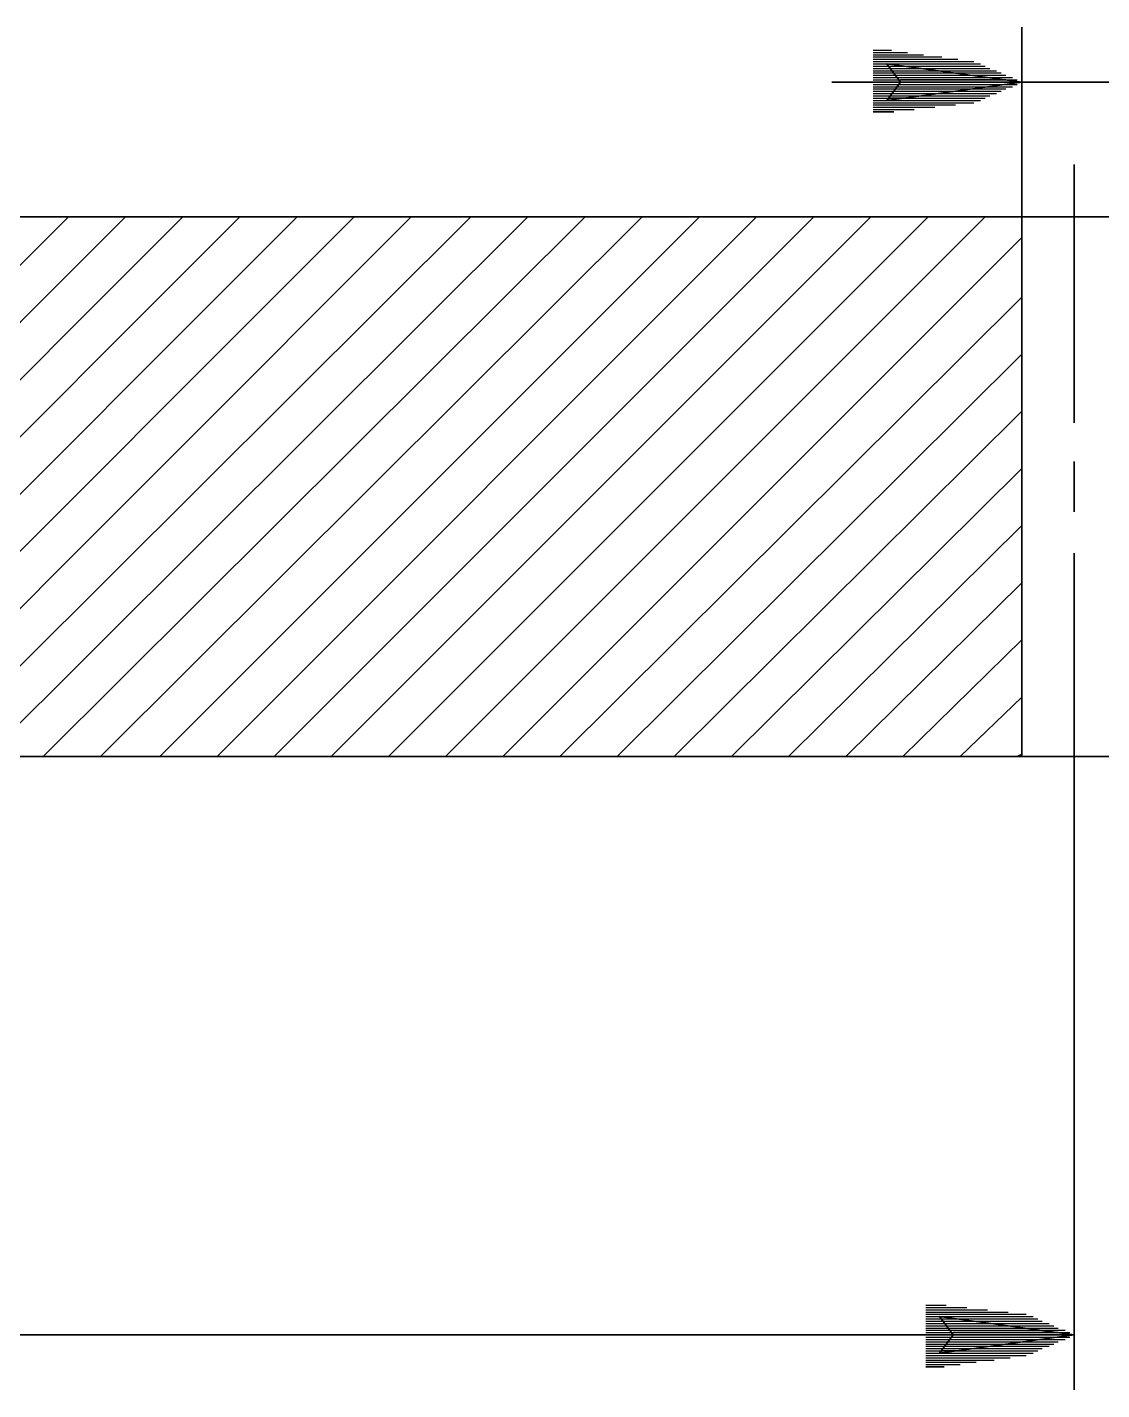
# Model space of a CAD drawing. Extents: x 1 to 210, y 1 to 298.
# Drawn here: x 118.5 to 158.3, y 129.2 to 179.7 of the extents above; entities that cross this region are included whole.
import ezdxf

# ---------------------------------------------------------------- set-up
doc = ezdxf.new("R2010")
doc.units = 0

msp = doc.modelspace()

# ---------------------------------------------------------------- linework, layer by layer
at = {"layer": 'P02993'}
msp.add_lwpolyline([(155.363331, 172.635328), (155.363331, 152.654), (155.363331, 172.635328)], dxfattribs=at)
at = {"layer": 'P02996'}
msp.add_lwpolyline([(114.384663, 152.654), (155.363331, 152.654), (114.384663, 152.654)], dxfattribs=at)
at = {"layer": 'P03003'}
msp.add_lwpolyline([(114.384663, 172.635328), (155.363331, 172.635328), (114.384663, 172.635328)], dxfattribs=at)
at = {"layer": 'P03007'}
msp.add_lwpolyline([(155.363331, 152.654), (159.342664, 152.654), (155.363331, 152.654)], dxfattribs=at)
at = {"layer": 'P03010'}
msp.add_lwpolyline([(155.363331, 172.635328), (159.342664, 172.635328), (155.363331, 172.635328)], dxfattribs=at)
at = {"layer": 'P03016'}
msp.add_lwpolyline([(157.310661, 174.582658), (157.310661, 165.015326), (157.310661, 174.582658)], dxfattribs=at)
at = {"layer": 'P03017'}
msp.add_lwpolyline([(157.310661, 163.575997), (157.310661, 161.713331), (157.310661, 163.575997)], dxfattribs=at)
at = {"layer": 'P03018'}
msp.add_lwpolyline([(157.310661, 160.189329), (157.310661, 150.621997), (157.310661, 160.189329)], dxfattribs=at)
at = {"layer": 'P03028'}
msp.add_lwpolyline([(155.193994, 152.654), (155.363331, 152.738664), (155.193994, 152.654)], dxfattribs=at)
at = {"layer": 'P03029'}
msp.add_lwpolyline([(153.077327, 152.654), (155.363331, 154.85533), (153.077327, 152.654)], dxfattribs=at)
at = {"layer": 'P03032'}
msp.add_lwpolyline([(150.960661, 152.654), (155.363331, 156.971997), (150.960661, 152.654)], dxfattribs=at)
at = {"layer": 'P03033'}
msp.add_lwpolyline([(148.843994, 152.654), (155.363331, 159.088664), (148.843994, 152.654)], dxfattribs=at)
at = {"layer": 'P03036'}
msp.add_lwpolyline([(146.727327, 152.654), (155.363331, 161.20533), (146.727327, 152.654)], dxfattribs=at)
at = {"layer": 'P03037'}
msp.add_lwpolyline([(144.610661, 152.654), (155.363331, 163.321997), (144.610661, 152.654)], dxfattribs=at)
at = {"layer": 'P03040'}
msp.add_lwpolyline([(142.493994, 152.654), (155.363331, 165.438664), (142.493994, 152.654)], dxfattribs=at)
at = {"layer": 'P03041'}
msp.add_lwpolyline([(140.377327, 152.654), (155.363331, 167.55533), (140.377327, 152.654)], dxfattribs=at)
at = {"layer": 'P03043'}
msp.add_lwpolyline([(138.260661, 152.654), (155.363331, 169.671997), (138.260661, 152.654)], dxfattribs=at)
at = {"layer": 'P03044'}
msp.add_lwpolyline([(136.143994, 152.654), (155.363331, 171.873327), (136.143994, 152.654)], dxfattribs=at)
at = {"layer": 'P03045'}
msp.add_lwpolyline([(134.027327, 152.654), (154.008666, 172.635328), (134.027327, 152.654)], dxfattribs=at)
at = {"layer": 'P03046'}
msp.add_lwpolyline([(131.910661, 152.654), (151.891999, 172.635328), (131.910661, 152.654)], dxfattribs=at)
at = {"layer": 'P03047'}
msp.add_lwpolyline([(129.793994, 152.654), (149.775332, 172.635328), (129.793994, 152.654)], dxfattribs=at)
at = {"layer": 'P03048'}
msp.add_lwpolyline([(127.677327, 152.654), (147.658666, 172.635328), (127.677327, 152.654)], dxfattribs=at)
at = {"layer": 'P03049'}
msp.add_lwpolyline([(125.560661, 152.654), (145.541999, 172.635328), (125.560661, 152.654)], dxfattribs=at)
at = {"layer": 'P03050'}
msp.add_lwpolyline([(123.443994, 152.654), (143.425332, 172.635328), (123.443994, 152.654)], dxfattribs=at)
at = {"layer": 'P03051'}
msp.add_lwpolyline([(121.242664, 152.654), (141.308666, 172.635328), (121.242664, 152.654)], dxfattribs=at)
at = {"layer": 'P03052'}
msp.add_lwpolyline([(119.125997, 152.654), (139.191999, 172.635328), (119.125997, 152.654)], dxfattribs=at)
at = {"layer": 'P03053'}
msp.add_lwpolyline([(117.009331, 152.654), (137.075332, 172.635328), (117.009331, 152.654)], dxfattribs=at)
at = {"layer": 'P03054'}
msp.add_lwpolyline([(114.892664, 152.654), (134.958666, 172.635328), (114.892664, 152.654)], dxfattribs=at)
at = {"layer": 'P03055'}
msp.add_lwpolyline([(114.384663, 154.262666), (132.757325, 172.635328), (114.384663, 154.262666)], dxfattribs=at)
at = {"layer": 'P03056'}
msp.add_lwpolyline([(114.384663, 156.379333), (130.640658, 172.635328), (114.384663, 156.379333)], dxfattribs=at)
at = {"layer": 'P03057'}
msp.add_lwpolyline([(114.384663, 158.496), (128.523992, 172.635328), (114.384663, 158.496)], dxfattribs=at)
at = {"layer": 'P03058'}
msp.add_lwpolyline([(114.384663, 160.612666), (126.407325, 172.635328), (114.384663, 160.612666)], dxfattribs=at)
at = {"layer": 'P03059'}
msp.add_lwpolyline([(114.384663, 162.729333), (124.290669, 172.635328), (114.384663, 162.729333)], dxfattribs=at)
at = {"layer": 'P03060'}
msp.add_lwpolyline([(114.384663, 164.846), (122.174003, 172.635328), (114.384663, 164.846)], dxfattribs=at)
at = {"layer": 'P03061'}
msp.add_lwpolyline([(114.384663, 166.962666), (120.057336, 172.635328), (114.384663, 166.962666)], dxfattribs=at)
at = {"layer": 'P03112'}
msp.add_lwpolyline([(155.193994, 152.654), (155.363331, 152.738664), (155.193994, 152.654)], dxfattribs=at)
at = {"layer": 'P03113'}
msp.add_lwpolyline([(153.077327, 152.654), (155.363331, 154.85533), (153.077327, 152.654)], dxfattribs=at)
at = {"layer": 'P03116'}
msp.add_lwpolyline([(150.960661, 152.654), (155.363331, 156.971997), (150.960661, 152.654)], dxfattribs=at)
at = {"layer": 'P03117'}
msp.add_lwpolyline([(148.843994, 152.654), (155.363331, 159.088664), (148.843994, 152.654)], dxfattribs=at)
at = {"layer": 'P03120'}
msp.add_lwpolyline([(146.727327, 152.654), (155.363331, 161.20533), (146.727327, 152.654)], dxfattribs=at)
at = {"layer": 'P03121'}
msp.add_lwpolyline([(144.610661, 152.654), (155.363331, 163.321997), (144.610661, 152.654)], dxfattribs=at)
at = {"layer": 'P03124'}
msp.add_lwpolyline([(142.493994, 152.654), (155.363331, 165.438664), (142.493994, 152.654)], dxfattribs=at)
at = {"layer": 'P03125'}
msp.add_lwpolyline([(140.377327, 152.654), (155.363331, 167.55533), (140.377327, 152.654)], dxfattribs=at)
at = {"layer": 'P03127'}
msp.add_lwpolyline([(138.260661, 152.654), (155.363331, 169.671997), (138.260661, 152.654)], dxfattribs=at)
at = {"layer": 'P03128'}
msp.add_lwpolyline([(136.143994, 152.654), (155.363331, 171.873327), (136.143994, 152.654)], dxfattribs=at)
at = {"layer": 'P03129'}
msp.add_lwpolyline([(134.027327, 152.654), (154.008666, 172.635328), (134.027327, 152.654)], dxfattribs=at)
at = {"layer": 'P03130'}
msp.add_lwpolyline([(131.910661, 152.654), (151.891999, 172.635328), (131.910661, 152.654)], dxfattribs=at)
at = {"layer": 'P03131'}
msp.add_lwpolyline([(129.793994, 152.654), (149.775332, 172.635328), (129.793994, 152.654)], dxfattribs=at)
at = {"layer": 'P03132'}
msp.add_lwpolyline([(127.677327, 152.654), (147.658666, 172.635328), (127.677327, 152.654)], dxfattribs=at)
at = {"layer": 'P03133'}
msp.add_lwpolyline([(125.560661, 152.654), (145.541999, 172.635328), (125.560661, 152.654)], dxfattribs=at)
at = {"layer": 'P03134'}
msp.add_lwpolyline([(123.443994, 152.654), (143.425332, 172.635328), (123.443994, 152.654)], dxfattribs=at)
at = {"layer": 'P03135'}
msp.add_lwpolyline([(121.242664, 152.654), (141.308666, 172.635328), (121.242664, 152.654)], dxfattribs=at)
at = {"layer": 'P03136'}
msp.add_lwpolyline([(119.125997, 152.654), (139.191999, 172.635328), (119.125997, 152.654)], dxfattribs=at)
at = {"layer": 'P03137'}
msp.add_lwpolyline([(117.009331, 152.654), (137.075332, 172.635328), (117.009331, 152.654)], dxfattribs=at)
at = {"layer": 'P03138'}
msp.add_lwpolyline([(114.892664, 152.654), (134.958666, 172.635328), (114.892664, 152.654)], dxfattribs=at)
at = {"layer": 'P03139'}
msp.add_lwpolyline([(114.384663, 154.262666), (132.757325, 172.635328), (114.384663, 154.262666)], dxfattribs=at)
at = {"layer": 'P03140'}
msp.add_lwpolyline([(114.384663, 156.379333), (130.640658, 172.635328), (114.384663, 156.379333)], dxfattribs=at)
at = {"layer": 'P03141'}
msp.add_lwpolyline([(114.384663, 158.496), (128.523992, 172.635328), (114.384663, 158.496)], dxfattribs=at)
at = {"layer": 'P03142'}
msp.add_lwpolyline([(114.384663, 160.612666), (126.407325, 172.635328), (114.384663, 160.612666)], dxfattribs=at)
at = {"layer": 'P03143'}
msp.add_lwpolyline([(114.384663, 162.729333), (124.290669, 172.635328), (114.384663, 162.729333)], dxfattribs=at)
at = {"layer": 'P03144'}
msp.add_lwpolyline([(114.384663, 164.846), (122.174003, 172.635328), (114.384663, 164.846)], dxfattribs=at)
at = {"layer": 'P03145'}
msp.add_lwpolyline([(114.384663, 166.962666), (120.057336, 172.635328), (114.384663, 166.962666)], dxfattribs=at)
at = {"layer": 'P03194'}
msp.add_lwpolyline([(157.310661, 152.654), (157.310661, 129.20133), (157.310661, 152.654)], dxfattribs=at)
at = {"layer": 'P03195'}
msp.add_lwpolyline([(155.363331, 172.635328), (155.363331, 179.662666), (155.363331, 172.635328)], dxfattribs=at)
at = {"layer": 'P03207'}
msp.add_lwpolyline([(155.363331, 152.654), (191.685328, 152.654), (155.363331, 152.654)], dxfattribs=at)
at = {"layer": 'P03208'}
msp.add_lwpolyline([(155.363331, 172.635328), (191.685328, 172.635328), (155.363331, 172.635328)], dxfattribs=at)
at = {"layer": 'P03517'}
msp.add_lwpolyline([(151.807325, 132.333998), (152.569326, 132.333998)], dxfattribs=at)
at = {"layer": 'P03518'}
msp.add_lwpolyline([(151.807325, 132.249324), (153.331328, 132.249324)], dxfattribs=at)
at = {"layer": 'P03519'}
msp.add_lwpolyline([(151.807325, 132.164661), (154.093329, 132.164661)], dxfattribs=at)
at = {"layer": 'P03520'}
msp.add_lwpolyline([(151.807325, 132.079998), (154.85533, 132.079998)], dxfattribs=at)
at = {"layer": 'P03521'}
msp.add_lwpolyline([(151.807325, 131.995335), (155.532668, 131.995335)], dxfattribs=at)
at = {"layer": 'P03522'}
msp.add_lwpolyline([(151.807325, 131.910661), (155.786658, 131.910661)], dxfattribs=at)
at = {"layer": 'P03523'}
msp.add_lwpolyline([(151.807325, 131.825997), (155.955995, 131.825997)], dxfattribs=at)
at = {"layer": 'P03524'}
msp.add_lwpolyline([(151.807325, 131.741334), (156.125332, 131.741334)], dxfattribs=at)
at = {"layer": 'P03525'}
msp.add_lwpolyline([(151.807325, 131.65666), (156.379333, 131.65666)], dxfattribs=at)
at = {"layer": 'P03526'}
msp.add_lwpolyline([(151.807325, 131.571997), (156.548659, 131.571997)], dxfattribs=at)
at = {"layer": 'P03527'}
msp.add_lwpolyline([(151.807325, 131.487334), (156.717997, 131.487334)], dxfattribs=at)
at = {"layer": 'P03528'}
msp.add_lwpolyline([(151.807325, 131.40266), (156.971997, 131.40266)], dxfattribs=at)
at = {"layer": 'P03529'}
msp.add_lwpolyline([(151.807325, 131.317997), (157.141334, 131.317997)], dxfattribs=at)
at = {"layer": 'P03530'}
msp.add_lwpolyline([(151.807325, 131.233333), (157.310661, 131.233333)], dxfattribs=at)
at = {"layer": 'P03531'}
msp.add_lwpolyline([(151.807325, 131.148659), (157.141334, 131.148659)], dxfattribs=at)
at = {"layer": 'P03532'}
msp.add_lwpolyline([(151.807325, 131.063996), (156.971997, 131.063996)], dxfattribs=at)
at = {"layer": 'P03533'}
msp.add_lwpolyline([(151.807325, 130.979333), (156.717997, 130.979333)], dxfattribs=at)
at = {"layer": 'P03534'}
msp.add_lwpolyline([(151.807325, 130.894659), (156.548659, 130.894659)], dxfattribs=at)
at = {"layer": 'P03535'}
msp.add_lwpolyline([(151.807325, 130.809996), (156.379333, 130.809996)], dxfattribs=at)
at = {"layer": 'P03536'}
msp.add_lwpolyline([(151.807325, 130.725332), (156.125332, 130.725332)], dxfattribs=at)
at = {"layer": 'P03537'}
msp.add_lwpolyline([(151.807325, 130.640658), (155.955995, 130.640658)], dxfattribs=at)
at = {"layer": 'P03538'}
msp.add_lwpolyline([(151.807325, 130.555995), (155.786658, 130.555995)], dxfattribs=at)
at = {"layer": 'P03539'}
msp.add_lwpolyline([(151.807325, 130.471332), (155.532668, 130.471332)], dxfattribs=at)
at = {"layer": 'P03540'}
msp.add_lwpolyline([(151.807325, 130.386658), (154.939994, 130.386658)], dxfattribs=at)
at = {"layer": 'P03541'}
msp.add_lwpolyline([(151.807325, 130.301995), (154.347329, 130.301995)], dxfattribs=at)
at = {"layer": 'P03542'}
msp.add_lwpolyline([(151.807325, 130.217332), (153.669991, 130.217332)], dxfattribs=at)
at = {"layer": 'P03543'}
msp.add_lwpolyline([(151.807325, 130.132658), (153.077327, 130.132658)], dxfattribs=at)
at = {"layer": 'P03544'}
msp.add_lwpolyline([(151.807325, 130.047994), (152.484663, 130.047994), (151.807325, 130.047994)], dxfattribs=at)
at = {"layer": 'P03545'}
msp.add_lwpolyline([(157.310661, 131.233333), (152.315326, 130.555995), (157.310661, 131.233333)], dxfattribs=at)
at = {"layer": 'P03546'}
msp.add_lwpolyline([(152.315326, 130.555995), (152.823327, 131.233333), (152.315326, 130.555995)], dxfattribs=at)
at = {"layer": 'P03547'}
msp.add_lwpolyline([(152.823327, 131.233333), (152.315326, 131.910661), (152.823327, 131.233333)], dxfattribs=at)
at = {"layer": 'P03548'}
msp.add_lwpolyline([(152.315326, 131.910661), (157.310661, 131.233333), (152.315326, 131.910661)], dxfattribs=at)
at = {"layer": 'P03549'}
msp.add_lwpolyline([(152.823327, 131.233333), (157.310661, 131.233333)], dxfattribs=at)
at = {"layer": 'P03550'}
msp.add_lwpolyline([(152.823327, 131.148659), (156.717997, 131.148659)], dxfattribs=at)
at = {"layer": 'P03551'}
msp.add_lwpolyline([(152.738664, 131.063996), (156.125332, 131.063996)], dxfattribs=at)
at = {"layer": 'P03552'}
msp.add_lwpolyline([(152.654, 130.979333), (155.447994, 130.979333)], dxfattribs=at)
at = {"layer": 'P03553'}
msp.add_lwpolyline([(152.569326, 130.894659), (154.85533, 130.894659)], dxfattribs=at)
at = {"layer": 'P03554'}
msp.add_lwpolyline([(152.569326, 130.809996), (154.262666, 130.809996)], dxfattribs=at)
at = {"layer": 'P03555'}
msp.add_lwpolyline([(152.484663, 130.725332), (153.585328, 130.725332)], dxfattribs=at)
at = {"layer": 'P03556'}
msp.add_lwpolyline([(152.4, 130.640658), (152.992664, 130.640658), (152.4, 130.640658)], dxfattribs=at)
at = {"layer": 'P03557'}
msp.add_lwpolyline([(152.4, 131.825997), (152.992664, 131.825997)], dxfattribs=at)
at = {"layer": 'P03558'}
msp.add_lwpolyline([(152.484663, 131.741334), (153.585328, 131.741334)], dxfattribs=at)
at = {"layer": 'P03559'}
msp.add_lwpolyline([(152.569326, 131.65666), (154.262666, 131.65666)], dxfattribs=at)
at = {"layer": 'P03560'}
msp.add_lwpolyline([(152.569326, 131.571997), (154.85533, 131.571997)], dxfattribs=at)
at = {"layer": 'P03561'}
msp.add_lwpolyline([(152.654, 131.487334), (155.447994, 131.487334)], dxfattribs=at)
at = {"layer": 'P03562'}
msp.add_lwpolyline([(152.738664, 131.40266), (156.125332, 131.40266)], dxfattribs=at)
at = {"layer": 'P03563'}
msp.add_lwpolyline([(152.823327, 131.317997), (156.717997, 131.317997), (152.823327, 131.317997)], dxfattribs=at)
at = {"layer": 'P03564'}
msp.add_lwpolyline([(57.319332, 131.233333), (157.310661, 131.233333), (57.319332, 131.233333)], dxfattribs=at)
at = {"layer": 'P03652'}
msp.add_lwpolyline([(149.859996, 178.815991), (150.537334, 178.815991)], dxfattribs=at)
at = {"layer": 'P03653'}
msp.add_lwpolyline([(149.859996, 178.731328), (151.129998, 178.731328)], dxfattribs=at)
at = {"layer": 'P03654'}
msp.add_lwpolyline([(149.859996, 178.646665), (151.722662, 178.646665)], dxfattribs=at)
at = {"layer": 'P03655'}
msp.add_lwpolyline([(149.859996, 178.561991), (152.4, 178.561991)], dxfattribs=at)
at = {"layer": 'P03656'}
msp.add_lwpolyline([(149.859996, 178.477327), (152.992664, 178.477327)], dxfattribs=at)
at = {"layer": 'P03657'}
msp.add_lwpolyline([(149.859996, 178.392664), (153.585328, 178.392664)], dxfattribs=at)
at = {"layer": 'P03658'}
msp.add_lwpolyline([(149.859996, 178.30799), (153.839329, 178.30799)], dxfattribs=at)
at = {"layer": 'P03659'}
msp.add_lwpolyline([(149.859996, 178.223327), (154.008666, 178.223327)], dxfattribs=at)
at = {"layer": 'P03660'}
msp.add_lwpolyline([(149.859996, 178.138664), (154.177992, 178.138664)], dxfattribs=at)
at = {"layer": 'P03661'}
msp.add_lwpolyline([(149.859996, 178.05399), (154.431993, 178.05399)], dxfattribs=at)
at = {"layer": 'P03662'}
msp.add_lwpolyline([(149.859996, 177.969326), (154.60133, 177.969326)], dxfattribs=at)
at = {"layer": 'P03663'}
msp.add_lwpolyline([(149.859996, 177.884663), (154.770667, 177.884663)], dxfattribs=at)
at = {"layer": 'P03664'}
msp.add_lwpolyline([(149.859996, 177.8), (155.024668, 177.8)], dxfattribs=at)
at = {"layer": 'P03665'}
msp.add_lwpolyline([(149.859996, 177.715326), (155.193994, 177.715326)], dxfattribs=at)
at = {"layer": 'P03666'}
msp.add_lwpolyline([(149.859996, 177.630663), (155.363331, 177.630663)], dxfattribs=at)
at = {"layer": 'P03667'}
msp.add_lwpolyline([(149.859996, 177.546), (155.193994, 177.546)], dxfattribs=at)
at = {"layer": 'P03668'}
msp.add_lwpolyline([(149.859996, 177.461326), (155.024668, 177.461326)], dxfattribs=at)
at = {"layer": 'P03669'}
msp.add_lwpolyline([(149.859996, 177.376662), (154.770667, 177.376662)], dxfattribs=at)
at = {"layer": 'P03670'}
msp.add_lwpolyline([(149.859996, 177.291999), (154.60133, 177.291999)], dxfattribs=at)
at = {"layer": 'P03671'}
msp.add_lwpolyline([(149.859996, 177.207325), (154.431993, 177.207325)], dxfattribs=at)
at = {"layer": 'P03672'}
msp.add_lwpolyline([(149.859996, 177.122662), (154.177992, 177.122662)], dxfattribs=at)
at = {"layer": 'P03673'}
msp.add_lwpolyline([(149.859996, 177.037999), (154.008666, 177.037999)], dxfattribs=at)
at = {"layer": 'P03674'}
msp.add_lwpolyline([(149.859996, 176.953325), (153.839329, 176.953325)], dxfattribs=at)
at = {"layer": 'P03675'}
msp.add_lwpolyline([(149.859996, 176.868661), (153.585328, 176.868661)], dxfattribs=at)
at = {"layer": 'P03676'}
msp.add_lwpolyline([(149.859996, 176.783998), (152.908001, 176.783998)], dxfattribs=at)
at = {"layer": 'P03677'}
msp.add_lwpolyline([(149.859996, 176.699324), (152.146, 176.699324)], dxfattribs=at)
at = {"layer": 'P03678'}
msp.add_lwpolyline([(149.859996, 176.614661), (151.383998, 176.614661)], dxfattribs=at)
at = {"layer": 'P03679'}
msp.add_lwpolyline([(149.859996, 176.529998), (150.621997, 176.529998), (149.859996, 176.529998)], dxfattribs=at)
at = {"layer": 'P03680'}
msp.add_lwpolyline([(155.363331, 177.630663), (150.367997, 178.30799), (155.363331, 177.630663)], dxfattribs=at)
at = {"layer": 'P03681'}
msp.add_lwpolyline([(150.367997, 178.30799), (150.875997, 177.630663), (150.367997, 178.30799)], dxfattribs=at)
at = {"layer": 'P03682'}
msp.add_lwpolyline([(150.875997, 177.630663), (150.367997, 176.953325), (150.875997, 177.630663)], dxfattribs=at)
at = {"layer": 'P03683'}
msp.add_lwpolyline([(150.367997, 176.953325), (155.363331, 177.630663), (150.367997, 176.953325)], dxfattribs=at)
at = {"layer": 'P03684'}
msp.add_lwpolyline([(155.363331, 177.630663), (148.335993, 177.630663), (155.363331, 177.630663)], dxfattribs=at)
at = {"layer": 'P03685'}
msp.add_lwpolyline([(150.45266, 178.223327), (151.045335, 178.223327)], dxfattribs=at)
at = {"layer": 'P03686'}
msp.add_lwpolyline([(150.537334, 178.138664), (151.637999, 178.138664)], dxfattribs=at)
at = {"layer": 'P03687'}
msp.add_lwpolyline([(150.621997, 178.05399), (152.315326, 178.05399)], dxfattribs=at)
at = {"layer": 'P03688'}
msp.add_lwpolyline([(150.621997, 177.969326), (152.908001, 177.969326)], dxfattribs=at)
at = {"layer": 'P03689'}
msp.add_lwpolyline([(150.70666, 177.884663), (153.500665, 177.884663)], dxfattribs=at)
at = {"layer": 'P03690'}
msp.add_lwpolyline([(150.791334, 177.8), (154.177992, 177.8)], dxfattribs=at)
at = {"layer": 'P03691'}
msp.add_lwpolyline([(150.875997, 177.715326), (154.770667, 177.715326), (150.875997, 177.715326)], dxfattribs=at)
at = {"layer": 'P03692'}
msp.add_lwpolyline([(150.875997, 177.630663), (155.363331, 177.630663)], dxfattribs=at)
at = {"layer": 'P03693'}
msp.add_lwpolyline([(150.875997, 177.546), (154.770667, 177.546)], dxfattribs=at)
at = {"layer": 'P03694'}
msp.add_lwpolyline([(150.791334, 177.461326), (154.177992, 177.461326)], dxfattribs=at)
at = {"layer": 'P03695'}
msp.add_lwpolyline([(150.70666, 177.376662), (153.500665, 177.376662)], dxfattribs=at)
at = {"layer": 'P03696'}
msp.add_lwpolyline([(150.621997, 177.291999), (152.908001, 177.291999)], dxfattribs=at)
at = {"layer": 'P03697'}
msp.add_lwpolyline([(150.621997, 177.207325), (152.315326, 177.207325)], dxfattribs=at)
at = {"layer": 'P03698'}
msp.add_lwpolyline([(150.537334, 177.122662), (151.637999, 177.122662)], dxfattribs=at)
at = {"layer": 'P03699'}
msp.add_lwpolyline([(150.45266, 177.037999), (151.045335, 177.037999), (150.45266, 177.037999)], dxfattribs=at)
at = {"layer": 'P03748'}
msp.add_lwpolyline([(155.363331, 177.630663), (159.342664, 177.630663), (155.363331, 177.630663)], dxfattribs=at)

doc.saveas('drawing.dxf')
